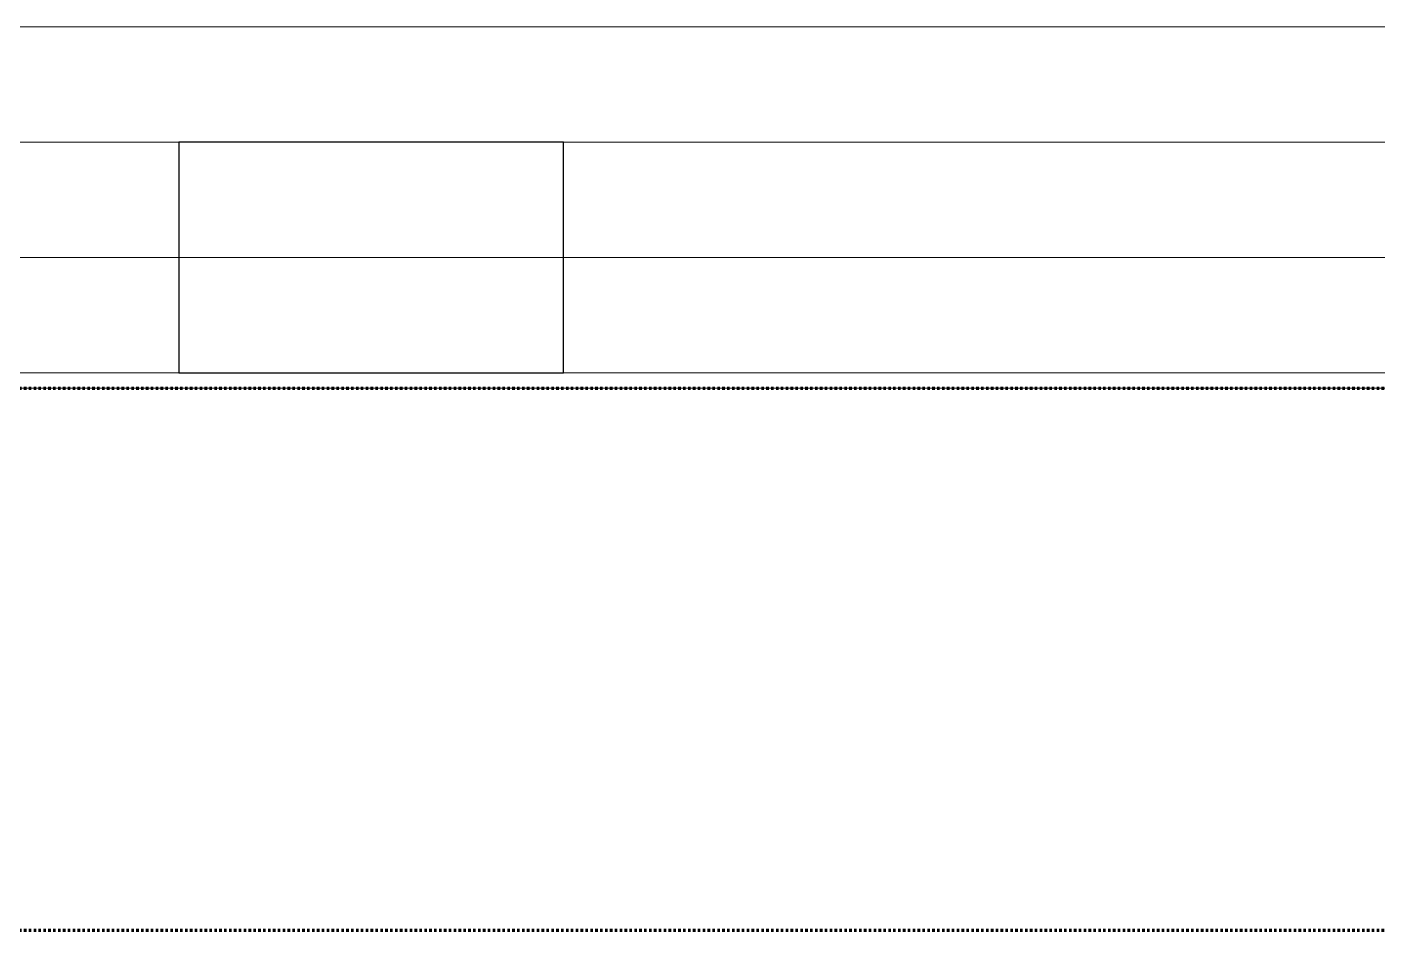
# Model space of a CAD drawing. Header units: millimetres. Extents: x -5300 to 98858, y -5196 to 93886.
# Drawn here: x 5552 to 7309, y 88625 to 89800 of the extents above; entities that cross this region are included whole.
import ezdxf

# ---------------------------------------------------------------- set-up
doc = ezdxf.new("R2010")
doc.units = ezdxf.units.MM
doc.linetypes.add('Штрих', pattern=[6.35, 3.175, -3.175])
doc.linetypes.add('Штрих_2_', pattern=[6.35, 3.175, -3.175])
for name, color, linetype, lineweight, true_color in [('_Разделитель помещений_', 4, 'Штрих', 70, 0x00ffff), ('Колонны', 7, 'Continuous', 18, 0x7f7f7f), ('Обобщенные модели', 7, 'Continuous', 18, 0x7f7f7f), ('Перекрытия', 7, 'Continuous', 18, 0x7f7f7f), ('Стены', 7, 'Continuous', 18, 0x7f7f7f)]:
    doc.layers.add(name, color=color, linetype=linetype, lineweight=lineweight, true_color=true_color)

# ---------------------------------------------------------------- blocks, each defined once
blk = doc.blocks.new('ПЕР-003 - ПЕР-003-240210-Подвал')
at = {"layer": 'Перекрытия', "color": 254, "true_color": 0xd4d4d4}
for p, q in [((12600, 89650), (-150, 89650)), ((-150, 89650), (12600, 89650))]:
    blk.add_line(p, q, dxfattribs=at)
blk = doc.blocks.new('СТН-02 - СТН-02 2-240958-Подвал')
at = {"layer": 'Стены', "color": 254, "true_color": 0xd4d4d4}
blk.add_line((0, 89500), (12700, 89500), dxfattribs=at)
blk = doc.blocks.new('СТН-02 - СТН-02-240951-Подвал')
at = {"layer": 'Стены', "color": 254, "true_color": 0xd4d4d4}
for p, q in [((-150, 89800), (12600, 89800)), ((-150, 89800), (10450, 89800)), ((-150, 89650), (12600, 89650)), ((-150, 89650), (10450, 89650)), ((12600, 89650), (-150, 89650)), ((5750, 89650), (350, 89650)), ((5750, 89650), (350, 89650)), ((350, 89650), (5750, 89650)), ((5750, 89650), (5750, 89650)), ((5750, 89350), (5750, 89650)), ((5750, 89350), (5750, 89650)), ((5750, 89650), (5750, 89650)), ((5750, 89650), (5750, 89350)), ((9250, 89650), (6250, 89650)), ((6250, 89650), (6250, 89650)), ((9250, 89650), (6250, 89650)), ((6250, 89650), (6250, 89650)), ((6250, 89650), (6250, 89350)), ((6250, 89650), (6250, 89350)), ((6250, 89350), (6250, 89650)), ((6250, 89650), (9250, 89650)), ((170, 89350), (12600, 89350)), ((12600, 89350), (170, 89350)), ((12600, 89350), (170, 89350)), ((350, 89350), (5750, 89350)), ((350, 89350), (5750, 89350)), ((5750, 89350), (350, 89350)), ((5750, 89350), (5750, 89350)), ((5750, 89350), (5750, 89350)), ((6250, 89350), (6250, 89350)), ((6250, 89350), (9250, 89350)), ((6250, 89350), (6250, 89350)), ((6250, 89350), (9250, 89350)), ((9250, 89350), (6250, 89350)), ((170, 89330), (12600, 89330)), ((170, 89330), (12600, 89330)), ((12600, 89330), (170, 89330))]:
    blk.add_line(p, q, dxfattribs=at)
blk = doc.blocks.new('СТН-02 - СТН-02-240955-Подвал')
for name in ['СТН-02 - СТН-02-240951-Подвал', 'СТН-02 - СТН-02 2-240958-Подвал']:
    blk.add_blockref(name, (0, 0))
blk = doc.blocks.new('ПОТ-4_4_2 - ПОТ-4_4_2-250020-Подвал')
at = {"layer": 'Обобщенные модели', "color": 254, "true_color": 0xd4d4d4}
for p, q in [((12600, 89350), (150, 89350)), ((150, 89350), (12600, 89350))]:
    blk.add_line(p, q, dxfattribs=at)
blk = doc.blocks.new('Железобетон - Колонны 500 x 300 42044 - Железобетон - Колонны 500 x 300 42044-384655-Подвал')
at = {"layer": 'Колонны', "color": 254, "lineweight": 25, "true_color": 0xd4d4d4}
for p, q in [((250, 150), (-250, 150)), ((-250, 150), (-250, -150)), ((250, -150), (250, 150)), ((-250, -150), (250, -150))]:
    blk.add_line(p, q, dxfattribs=at)
at = {"layer": 'Колонны', "color": 254, "true_color": 0xd4d4d4}
for p, q in [((-250, 150), (-250, 150)), ((250, 150), (250, 150)), ((-250, -150), (-250, -150)), ((250, -150), (250, -150))]:
    blk.add_line(p, q, dxfattribs=at)

msp = doc.modelspace()

# ---------------------------------------------------------------- linework, layer by layer
at = {"layer": '_Разделитель помещений_', "color": 131, "linetype": 'Штрих_2_', "true_color": 0xaaffff}
for p, q in [((170, 89330), (12580, 89330)), ((170, 88625), (12580, 88625))]:
    msp.add_line(p, q, dxfattribs=at)
at = {"layer": 'Перекрытия', "color": 254, "true_color": 0xd4d4d4}
for p, q in [((-150, 89650), (12600, 89650)), ((12600, 89650), (-150, 89650))]:
    msp.add_line(p, q, dxfattribs=at)

# ---------------------------------------------------------------- block references
at = {"layer": 'Колонны', "color": 254, "true_color": 0xd4d4d4}
msp.add_blockref('Железобетон - Колонны 500 x 300 42044 - Железобетон - Колонны 500 x 300 42044-384655-Подвал', (6000, 89500), dxfattribs=at)
at = {"layer": 'Обобщенные модели', "color": 254, "true_color": 0xd4d4d4}
msp.add_blockref('ПОТ-4_4_2 - ПОТ-4_4_2-250020-Подвал', (0, 0), dxfattribs=at)
at = {"layer": 'Перекрытия', "color": 254, "true_color": 0xd4d4d4}
msp.add_blockref('ПЕР-003 - ПЕР-003-240210-Подвал', (0, 0), dxfattribs=at)
at = {"layer": 'Стены', "color": 254, "true_color": 0xd4d4d4}
msp.add_blockref('СТН-02 - СТН-02-240955-Подвал', (0, 0), dxfattribs=at)

doc.saveas('drawing.dxf')
